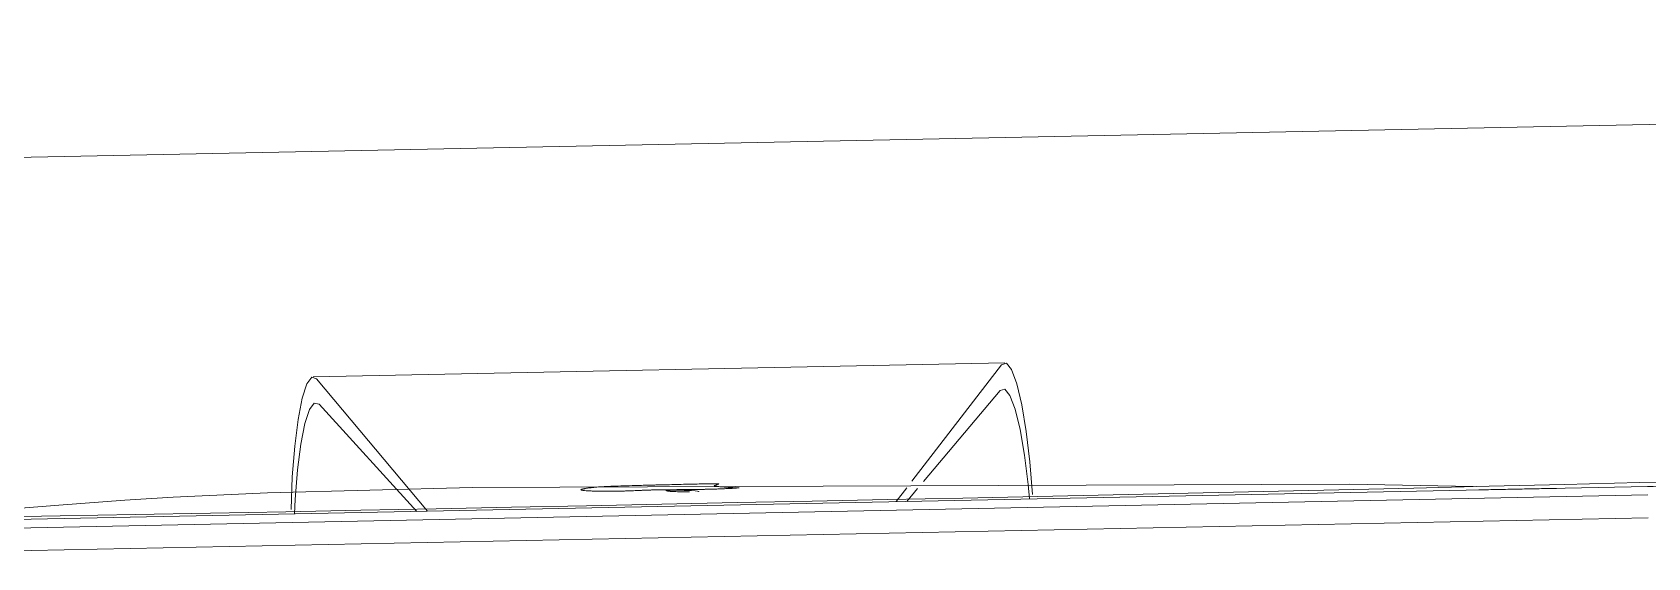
# Model space of a CAD drawing. Header units: metres. Extents: x -71 to 881, y -503 to 661.
# Drawn here: x 204.1263 to 204.4933, y -243.0164 to -242.8971 of the extents above; entities that cross this region are included whole.
import ezdxf

# ---------------------------------------------------------------- set-up
doc = ezdxf.new("R2010")
doc.units = ezdxf.units.M
doc.layers.add('07. Mobiliário', color=51, linetype='Continuous', lineweight=5)

msp = doc.modelspace()

# ---------------------------------------------------------------- linework, layer by layer
at = {"layer": '07. Mobiliário'}
msp.add_line((202.91479, -242.94997), (205.52692, -242.89713), dxfattribs=at)
at = {"layer": '07. Mobiliário', "lineweight": 5}
for p, q in [((204.19014, -242.97535), (204.3473, -242.97217)), ((204.34655, -242.97264), (204.32617, -242.99905)), ((204.19091, -242.97579), (204.21612, -243.00585)), ((204.32878, -242.99914), (204.34624, -242.97843)), ((204.21371, -243.0059), (204.19146, -242.98157)), ((204.49331, -243.00024), (204.0454, -243.0093)), ((204.04544, -243.01123), (204.49334, -243.00217)), ((204.32503, -243.00052), (204.32258, -243.00369)), ((204.32499, -243.00365), (204.32744, -243.00073)), ((204.04554, -243.01641), (204.49345, -243.00735)), ((204.49345, -243.00735), (204.04554, -243.01641))]:
    msp.add_line(p, q, dxfattribs=at)
at = {"layer": '07. Mobiliário', "lineweight": 5, "flags": 128}
for points in [[(204.35357, -243.00205), (204.35299, -242.99466), (204.35216, -242.98773), (204.35115, -242.98169), (204.35001, -242.97692), (204.34882, -242.9737), (204.34764, -242.97225), (204.34655, -242.97264)], [(204.18509, -243.00546), (204.18537, -242.99805), (204.18592, -242.99109), (204.18668, -242.98502), (204.18763, -242.9802), (204.18869, -242.97694), (204.18981, -242.97544), (204.19091, -242.97579)], [(204.34624, -242.97843), (204.3473, -242.97813), (204.34845, -242.97958), (204.34962, -242.9827), (204.35073, -242.98731), (204.35173, -242.99313), (204.35255, -242.99983), (204.35285, -243.00305)], [(204.19146, -242.98157), (204.19038, -242.9813), (204.18929, -242.9828), (204.18826, -242.98596), (204.18733, -242.99061), (204.18657, -242.99648), (204.18602, -243.0032), (204.18585, -243.00643)], [(204.08499, -243.00773), (204.10551, -243.00664), (204.13235, -243.00447), (204.14735, -243.00337), (204.15828, -243.00269), (204.17973, -243.00168), (204.22622, -243.00049), (204.42559, -242.99972), (204.45368, -243.00027)], [(204.50839, -242.99926), (204.49151, -242.99934), (204.47441, -242.99977), (204.45733, -243.00018), (204.44024, -243.0006), (204.42315, -243.001), (204.40606, -243.00139), (204.38897, -243.00178), (204.37188, -243.00215), (204.35479, -243.00251), (204.3377, -243.00287), (204.32061, -243.00323), (204.30352, -243.00358), (204.28643, -243.00392), (204.26934, -243.00427), (204.25225, -243.00462), (204.23516, -243.00496), (204.21807, -243.0053), (204.20099, -243.00564), (204.1839, -243.00597), (204.16681, -243.0063), (204.14972, -243.00662), (204.13263, -243.00693), (204.11554, -243.00722)]]:
    msp.add_lwpolyline(points, dxfattribs=at)
at = {"layer": '07. Mobiliário', "lineweight": 5, "extrusion": (0, 0, -1)}
msp.add_ellipse((204.49351, -243.01059), major_axis=(-0.03999, -0.00081), ratio=0.258819, start_param=1.570796, end_param=1.832596, dxfattribs=at)
at = {"layer": '07. Mobiliário', "lineweight": 5}
for points, knots in [([(204.2567, -243.00024), (204.25608, -243.00028), (204.25493, -243.00036), (204.25352, -243.00049), (204.25259, -243.0006), (204.25207, -243.00068), (204.25182, -243.00073), (204.25166, -243.00077), (204.2515, -243.0008), (204.25128, -243.00086), (204.25104, -243.00092), (204.25093, -243.00099), (204.25096, -243.00103), (204.25102, -243.00105), (204.25109, -243.00107), (204.25117, -243.00108), (204.2513, -243.00111), (204.25158, -243.00115), (204.25211, -243.0012), (204.25298, -243.00125), (204.25387, -243.00129), (204.25471, -243.0013), (204.25568, -243.00131), (204.25678, -243.00132), (204.25793, -243.00131), (204.25881, -243.00131), (204.25953, -243.0013), (204.26002, -243.00129), (204.26029, -243.00129), (204.2605, -243.00128), (204.2607, -243.00128), (204.26096, -243.00127), (204.26143, -243.00126), (204.26209, -243.00124), (204.26289, -243.0012), (204.26368, -243.00117), (204.26449, -243.00113), (204.2653, -243.0011), (204.26599, -243.00107), (204.26649, -243.00106), (204.26677, -243.00105), (204.26699, -243.00104), (204.2672, -243.00104), (204.2675, -243.00103), (204.26801, -243.00102), (204.26907, -243.001), (204.27032, -243.00099), (204.27157, -243.00098), (204.27251, -243.00097), (204.27328, -243.00096), (204.27381, -243.00096), (204.27411, -243.00095), (204.27434, -243.00095), (204.27456, -243.00095), (204.27486, -243.00094), (204.27538, -243.00093), (204.27613, -243.00093), (204.27703, -243.00092), (204.27792, -243.00091), (204.2788, -243.0009), (204.27965, -243.00088), (204.28035, -243.00087), (204.28082, -243.00086), (204.28109, -243.00085), (204.28129, -243.00084), (204.28148, -243.00084), (204.28174, -243.00083), (204.28219, -243.00081), (204.28283, -243.00079), (204.28356, -243.00076), (204.28452, -243.00071), (204.28566, -243.00065), (204.28652, -243.00059), (204.28693, -243.00056)], [0, 0, 0, 0, 0.055556, 0.111111, 0.166667, 0.194444, 0.208333, 0.222222, 0.236111, 0.25, 0.277778, 0.305556, 0.319444, 0.326389, 0.333333, 0.340278, 0.347222, 0.361111, 0.388889, 0.416667, 0.444444, 0.458333, 0.472222, 0.5, 0.513889, 0.527778, 0.541667, 0.548611, 0.552083, 0.555556, 0.559028, 0.5625, 0.569444, 0.583333, 0.597222, 0.611111, 0.625, 0.638889, 0.652778, 0.659722, 0.663194, 0.666667, 0.670139, 0.673611, 0.680556, 0.694444, 0.722222, 0.736111, 0.75, 0.763889, 0.770833, 0.774306, 0.777778, 0.78125, 0.784722, 0.791667, 0.805556, 0.819444, 0.833333, 0.847222, 0.861111, 0.875, 0.881944, 0.885417, 0.888889, 0.892361, 0.895833, 0.902778, 0.916667, 0.930556, 0.944444, 0.972222, 1, 1, 1, 1]), ([(204.28693, -243.00056), (204.28625, -243.00054), (204.2853, -243.00049), (204.28421, -243.00043), (204.28348, -243.00038), (204.28283, -243.00033), (204.28237, -243.00028), (204.28204, -243.00024), (204.28181, -243.00021), (204.28164, -243.00018), (204.28153, -243.00017), (204.28147, -243.00016), (204.28143, -243.00015), (204.28139, -243.00014), (204.28134, -243.00013), (204.28128, -243.00011), (204.28124, -243.00006), (204.28135, -242.99999), (204.28165, -242.9999), (204.2821, -242.99979), (204.28241, -242.9997), (204.28216, -242.99965), (204.2818, -242.99964), (204.28148, -242.99963), (204.28116, -242.99963), (204.28079, -242.99964), (204.28006, -242.99964), (204.27823, -242.99967), (204.27487, -242.99974), (204.27124, -242.99983), (204.26894, -242.99989), (204.2679, -242.99991), (204.26734, -242.99992), (204.26695, -242.99993), (204.26657, -242.99994), (204.26606, -242.99995), (204.26519, -242.99998), (204.2635, -243.00002), (204.26126, -243.00008), (204.25883, -243.00016), (204.25738, -243.00021), (204.2567, -243.00024)], [0, 0, 0, 0, 0.0625, 0.09375, 0.125, 0.15625, 0.1875, 0.203125, 0.21875, 0.234375, 0.242188, 0.246094, 0.25, 0.253906, 0.257812, 0.265625, 0.28125, 0.3125, 0.34375, 0.375, 0.4375, 0.46875, 0.484375, 0.5, 0.507812, 0.515625, 0.53125, 0.5625, 0.625, 0.6875, 0.71875, 0.734375, 0.742188, 0.75, 0.757812, 0.765625, 0.78125, 0.8125, 0.875, 0.9375, 1, 1, 1, 1]), ([(204.27029, -243.00113), (204.27023, -243.00117), (204.2703, -243.00124), (204.27084, -243.00132), (204.27151, -243.00137), (204.27235, -243.00142), (204.2734, -243.00145), (204.27464, -243.00147), (204.2753, -243.00148), (204.27564, -243.00148)], [0, 0, 0, 0, 0.1666667, 0.3333333, 0.4166667, 0.5, 0.6666667, 0.75, 0.8333333, 0.8333333, 0.8333333, 0.8333333]), ([(204.47265, -243.00067), (204.47189, -243.00068), (204.47036, -243.00071), (204.46739, -243.00077), (204.46373, -243.00084), (204.4594, -243.00093), (204.45645, -243.00099), (204.45497, -243.00102)], [0.10344828, 0.10344828, 0.10344828, 0.10344828, 0.10775862, 0.11206897, 0.12068966, 0.12931034, 0.13793103, 0.13793103, 0.13793103, 0.13793103])]:
    msp.add_open_spline(points, degree=3, knots=knots, dxfattribs=at)
msp.add_open_spline([(204.27774, -243.00147), (204.2779, -243.00133), (204.27682, -243.00113), (204.27293, -243.0011), (204.27029, -243.00113)], degree=3, dxfattribs=at)

doc.saveas('drawing.dxf')
